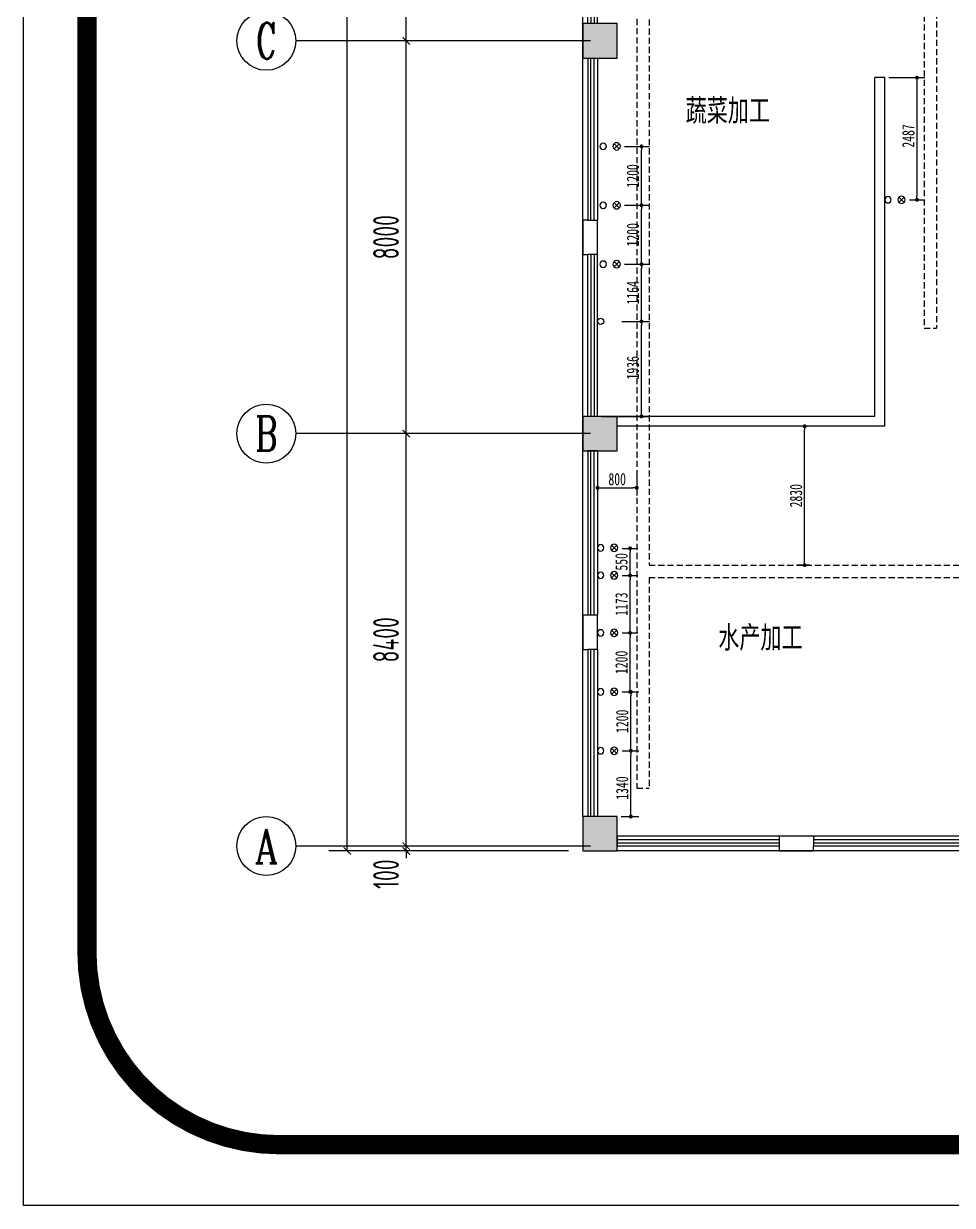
# Model space of a CAD drawing. Header units: inches. Extents: x -584 to 1446124, y -108140 to 99637.
# Drawn here: x 1092541 to 1111448, y -107365 to -83296 of the extents above; entities that cross this region are included whole.
import ezdxf
from ezdxf.enums import TextEntityAlignment as Align

# ---------------------------------------------------------------- set-up
doc = ezdxf.new("R2010")
doc.units = ezdxf.units.IN
doc.header["$MEASUREMENT"] = 0
doc.linetypes.add('HIDDEN', pattern=[0.375, 0.25, -0.125])
for name, color, linetype in [('AXIS', 3, 'Continuous'), ('AXIS_TEXT', 7, 'Continuous'), ('COLUMN', 6, 'Continuous'), ('WALL', 7, 'Continuous'), ('WINDOW', 3, 'Continuous'), ('供排水', 4, 'Continuous'), ('外框', 7, 'Continuous'), ('电位', 1, 'Continuous')]:
    doc.layers.add(name, color=color, linetype=linetype)
doc.styles.add('_TCH_AXIS', font='COMPLEX', dxfattribs={"bigfont": 'GBCBIG'})
doc.styles.add('_TCH_DIM_T3', font='TSSDENG', dxfattribs={"width": 0.64, "bigfont": 'TSSDCHN'})
doc.styles.add('COMPLEX', font='stylu.ttf')
doc.styles.get("Standard").update_dxf_attribs({"font": '', "width": 0.7, "height": 250})
doc.styles.get('Standard').set_extended_font_data('NSimSun')
doc.dimstyles.new('_TCH_ARCH&&150', dxfattribs={"dimtxt": 525, "dimasz": 150, "dimexe": 375, "dimexo": 450, "dimgap": 150, "dimtad": 1, "dimdec": 0, "dimzin": 0, "dimdsep": 46, "dimtxsty": '_TCH_DIM_T3', "dimblk": 'ARCHTICK', "dimcen": 0.09, "dimclrt": 7, "dimazin": 2, "dimtfac": 1, "dimtdec": 0, "dimtix": 1, "dimtmove": 2, "dimatfit": 3, "dimfxl": 0, "dimtolj": 1, "dimtzin": 0, "dimarcsym": 0})
doc.dimstyles.new('电路', dxfattribs={"dimscale": 80, "dimtxt": 2.5, "dimasz": 1, "dimexe": 2, "dimexo": 1, "dimtad": 1, "dimdec": 0, "dimtxsty": 'Standard', "dimblk": 'DOT', "dimcen": 1, "dimclrd": 6, "dimclre": 6, "dimclrt": 6, "dimadec": 0, "dimazin": 0, "dimtfac": 1, "dimtdec": 0, "dimtmove": 0, "dimatfit": 3, "dimfxl": 0, "dimarcsym": 0})

# ---------------------------------------------------------------- blocks, each defined once
blk = doc.blocks.new('_ArchTick')
at = {"color": 0, "linetype": 'ByBlock', "const_width": 0.15}
blk.add_lwpolyline([(-0.5, -0.5), (0.5, 0.5)], dxfattribs=at)
blk = doc.blocks.new('*D303')
at = {"layer": 'AXIS', "color": 0, "lineweight": -2, "transparency": 16777216}
for p, q in [((1103630, -100046), (1099955, -100046)), ((1100330, -100046), (1100330, -99896)), ((1100330, -100146), (1100330, -100046)), ((1103630, -100146), (1099955, -100146)), ((1100330, -100146), (1100330, -100296))]:
    blk.add_line(p, q, dxfattribs=at)
at = {"layer": 'Defpoints', "color": 0, "transparency": 16777216}
for p in [(1100330, -100046), (1104080, -100046), (1104080, -100146)]:
    blk.add_point(p, dxfattribs=at)
at = {"layer": 'AXIS', "color": 0, "lineweight": -2, "transparency": 16777216, "xscale": 150, "yscale": 150, "zscale": 150}
for p, rotation in [((1100330, -100046), 270), ((1100330, -100146), 90)]:
    blk.add_blockref('_ArchTick', p, dxfattribs=dict(at, rotation=rotation))
at = {"layer": 'AXIS', "color": 7, "transparency": 16777216, "insert": (1099918, -100619), "char_height": 525, "attachment_point": 5, "rotation": 90, "style": '_TCH_DIM_T3'}
blk.add_mtext('\\A1;100', dxfattribs=at)
blk = doc.blocks.new('*D304')
at = {"layer": 'AXIS', "color": 0, "lineweight": -2, "transparency": 16777216}
for p, q in [((1103630, -91646), (1099955, -91646)), ((1100330, -100046), (1100330, -91646)), ((1103630, -100046), (1099955, -100046))]:
    blk.add_line(p, q, dxfattribs=at)
at = {"layer": 'Defpoints', "color": 0, "transparency": 16777216}
for p in [(1100330, -91646), (1104080, -91646), (1104080, -100046)]:
    blk.add_point(p, dxfattribs=at)
at = {"layer": 'AXIS', "color": 0, "lineweight": -2, "transparency": 16777216, "xscale": 150, "yscale": 150, "zscale": 150}
for p, rotation in [((1100330, -91646), 90), ((1100330, -100046), 270)]:
    blk.add_blockref('_ArchTick', p, dxfattribs=dict(at, rotation=rotation))
at = {"layer": 'AXIS', "color": 7, "transparency": 16777216, "insert": (1099918, -95846), "char_height": 525, "attachment_point": 5, "rotation": 90, "style": '_TCH_DIM_T3'}
blk.add_mtext('\\A1;8400', dxfattribs=at)
blk = doc.blocks.new('*D305')
at = {"layer": 'AXIS', "color": 0, "lineweight": -2, "transparency": 16777216}
for p, q in [((1103630, -83646), (1099955, -83646)), ((1100330, -91646), (1100330, -83646)), ((1103630, -91646), (1099955, -91646))]:
    blk.add_line(p, q, dxfattribs=at)
at = {"layer": 'Defpoints', "color": 0, "transparency": 16777216}
for p in [(1100330, -83646), (1104080, -83646), (1104080, -91646)]:
    blk.add_point(p, dxfattribs=at)
at = {"layer": 'AXIS', "color": 0, "lineweight": -2, "transparency": 16777216, "xscale": 150, "yscale": 150, "zscale": 150}
for p, rotation in [((1100330, -83646), 90), ((1100330, -91646), 270)]:
    blk.add_blockref('_ArchTick', p, dxfattribs=dict(at, rotation=rotation))
at = {"layer": 'AXIS', "color": 7, "transparency": 16777216, "insert": (1099918, -87646), "char_height": 525, "attachment_point": 5, "rotation": 90, "style": '_TCH_DIM_T3'}
blk.add_mtext('\\A1;8000', dxfattribs=at)
blk = doc.blocks.new('*D306')
at = {"layer": 'AXIS', "color": 0, "lineweight": -2, "transparency": 16777216}
for p, q in [((1103630, -75646), (1099955, -75646)), ((1100330, -83646), (1100330, -75646)), ((1103630, -83646), (1099955, -83646))]:
    blk.add_line(p, q, dxfattribs=at)
at = {"layer": 'Defpoints', "color": 0, "transparency": 16777216}
for p in [(1100330, -75646), (1104080, -75646), (1104080, -83646)]:
    blk.add_point(p, dxfattribs=at)
at = {"layer": 'AXIS', "color": 0, "lineweight": -2, "transparency": 16777216, "xscale": 150, "yscale": 150, "zscale": 150}
for p, rotation in [((1100330, -75646), 90), ((1100330, -83646), 270)]:
    blk.add_blockref('_ArchTick', p, dxfattribs=dict(at, rotation=rotation))
at = {"layer": 'AXIS', "color": 7, "transparency": 16777216, "insert": (1099918, -79646), "char_height": 525, "attachment_point": 5, "rotation": 90, "style": '_TCH_DIM_T3'}
blk.add_mtext('\\A1;8000', dxfattribs=at)
blk = doc.blocks.new('*D314')
at = {"layer": 'AXIS', "color": 0, "lineweight": -2, "transparency": 16777216}
for p, q in [((1103630, -26146), (1098755, -26146)), ((1099130, -100146), (1099130, -26146)), ((1103630, -100146), (1098755, -100146))]:
    blk.add_line(p, q, dxfattribs=at)
at = {"layer": 'Defpoints', "color": 0, "transparency": 16777216}
for p in [(1099130, -26146), (1104080, -26146), (1104080, -100146)]:
    blk.add_point(p, dxfattribs=at)
at = {"layer": 'AXIS', "color": 0, "lineweight": -2, "transparency": 16777216, "xscale": 150, "yscale": 150, "zscale": 150}
for p, rotation in [((1099130, -26146), 90), ((1099130, -100146), 270)]:
    blk.add_blockref('_ArchTick', p, dxfattribs=dict(at, rotation=rotation))
at = {"layer": 'AXIS', "color": 7, "transparency": 16777216, "insert": (1098718, -63146), "char_height": 525, "attachment_point": 5, "rotation": 90, "style": '_TCH_DIM_T3'}
blk.add_mtext('\\A1;74000', dxfattribs=at)
blk = doc.blocks.new('$TCHSYS$WIN2D')
for p, q in [((-0.5, 0.5), (0.5, 0.5)), ((-0.5, 0.5), (-0.5, -0.5)), ((0.5, 0.5), (0.5, -0.5)), ((0.5, 0.1667), (-0.5, 0.1667)), ((0.5, -0.1667), (-0.5, -0.1667)), ((-0.5, -0.5), (0.5, -0.5))]:
    blk.add_line(p, q)
blk = doc.blocks.new('_FZH')
at = {"layer": 'WALL'}
blk.add_lwpolyline([(-0.5, -0.5), (0.5, -0.5), (0.5, 0.5), (-0.5, 0.5)], close=True, dxfattribs=at)
blk.add_solid([(-0.5, -0.5), (0.5, -0.5), (-0.5, 0.5), (0.5, 0.5)], dxfattribs=at)
blk = doc.blocks.new('_AXISO')
blk.add_circle((0, 0), 0.5)
at = {"layer": 'AXIS_TEXT', "style": 'COMPLEX', "width": 1.041667}
blk.add_attdef('A', text='', height=0.56, dxfattribs=at).set_placement((-0.25, -0.28), (0.25, -0.28), align=Align.FIT)
blk = doc.blocks.new('A$C4B041D0B')
at = {"layer": '供排水', "color": 14}
for p, q in [((393, 128), (287, 22)), ((287, 128), (393, 22))]:
    blk.add_line(p, q, dxfattribs=at)
at = {"layer": '供排水'}
for centre, radius in [((65, 75), 65.2), ((340, 75), 75)]:
    blk.add_circle(centre, radius, dxfattribs=at)
blk = doc.blocks.new('_DOT')
at = {"color": 0, "linetype": 'ByBlock'}
blk.add_line((-0.5, 0), (-1, 0), dxfattribs=at)
at = {"color": 0, "linetype": 'ByBlock', "const_width": 0.5}
blk.add_lwpolyline([(-0.25, 0, 1), (0.25, 0, 1)], format="xyb", close=True, dxfattribs=at)
blk = doc.blocks.new('*D430')
at = {"layer": 'Defpoints', "color": 0, "transparency": 16777216}
for p in [(1104649, -98106), (1104902, -98106), (1104624, -99446)]:
    blk.add_point(p, dxfattribs=at)
at = {"layer": '电位', "color": 6, "lineweight": -2, "transparency": 16777216}
for p, q in [((1104729, -98106), (1105062, -98106)), ((1104902, -99366), (1104902, -98186)), ((1104704, -99446), (1105062, -99446))]:
    blk.add_line(p, q, dxfattribs=at)
at = {"layer": '电位', "color": 6, "lineweight": -2, "transparency": 16777216, "xscale": 80, "yscale": 80, "zscale": 80}
for p, rotation in [((1104902, -98106), 90), ((1104902, -99446), 270)]:
    blk.add_blockref('_DOT', p, dxfattribs=dict(at, rotation=rotation))
at = {"layer": '电位', "color": 6, "transparency": 16777216, "insert": (1104727, -98865), "char_height": 250, "attachment_point": 5, "rotation": 90}
blk.add_mtext('1340', dxfattribs=at)
blk = doc.blocks.new('*D431')
at = {"layer": 'Defpoints', "color": 0, "transparency": 16777216}
for p in [(1104649, -96906), (1104902, -96906), (1104649, -98106)]:
    blk.add_point(p, dxfattribs=at)
at = {"layer": '电位', "color": 6, "lineweight": -2, "transparency": 16777216}
for p, q in [((1104729, -96906), (1105062, -96906)), ((1104902, -98026), (1104902, -96986)), ((1104729, -98106), (1105062, -98106))]:
    blk.add_line(p, q, dxfattribs=at)
at = {"layer": '电位', "color": 6, "lineweight": -2, "transparency": 16777216, "xscale": 80, "yscale": 80, "zscale": 80}
for p, rotation in [((1104902, -96906), 90), ((1104902, -98106), 270)]:
    blk.add_blockref('_DOT', p, dxfattribs=dict(at, rotation=rotation))
at = {"layer": '电位', "color": 6, "transparency": 16777216, "insert": (1104727, -97506), "char_height": 250, "attachment_point": 5, "rotation": 90}
blk.add_mtext('1200', dxfattribs=at)
blk = doc.blocks.new('*D432')
at = {"layer": 'Defpoints', "color": 0, "transparency": 16777216}
for p in [(1104649, -95706), (1104887, -95706), (1104649, -96906)]:
    blk.add_point(p, dxfattribs=at)
at = {"layer": '电位', "color": 6, "lineweight": -2, "transparency": 16777216}
for p, q in [((1104729, -95706), (1105047, -95706)), ((1104887, -96826), (1104887, -95786)), ((1104729, -96906), (1105047, -96906))]:
    blk.add_line(p, q, dxfattribs=at)
at = {"layer": '电位', "color": 6, "lineweight": -2, "transparency": 16777216, "xscale": 80, "yscale": 80, "zscale": 80}
for p, rotation in [((1104887, -95706), 90), ((1104887, -96906), 270)]:
    blk.add_blockref('_DOT', p, dxfattribs=dict(at, rotation=rotation))
at = {"layer": '电位', "color": 6, "transparency": 16777216, "insert": (1104712, -96306), "char_height": 250, "attachment_point": 5, "rotation": 90}
blk.add_mtext('1200', dxfattribs=at)
blk = doc.blocks.new('*D433')
at = {"layer": 'Defpoints', "color": 0, "transparency": 16777216}
for p in [(1104649, -94533), (1104887, -94533), (1104649, -95706)]:
    blk.add_point(p, dxfattribs=at)
at = {"layer": '电位', "color": 6, "lineweight": -2, "transparency": 16777216}
for p, q in [((1104729, -94533), (1105047, -94533)), ((1104887, -95626), (1104887, -94613)), ((1104729, -95706), (1105047, -95706))]:
    blk.add_line(p, q, dxfattribs=at)
at = {"layer": '电位', "color": 6, "lineweight": -2, "transparency": 16777216, "xscale": 80, "yscale": 80, "zscale": 80}
for p, rotation in [((1104887, -94533), 90), ((1104887, -95706), 270)]:
    blk.add_blockref('_DOT', p, dxfattribs=dict(at, rotation=rotation))
at = {"layer": '电位', "color": 6, "transparency": 16777216, "insert": (1104712, -95119), "char_height": 250, "attachment_point": 5, "rotation": 90}
blk.add_mtext('1173', dxfattribs=at)
blk = doc.blocks.new('*D434')
at = {"layer": 'Defpoints', "color": 0, "transparency": 16777216}
for p in [(1104649, -93983), (1104887, -93983), (1104649, -94533)]:
    blk.add_point(p, dxfattribs=at)
at = {"layer": '电位', "color": 6, "lineweight": -2, "transparency": 16777216}
for p, q in [((1104729, -93983), (1105047, -93983)), ((1104887, -94453), (1104887, -94063)), ((1104729, -94533), (1105047, -94533))]:
    blk.add_line(p, q, dxfattribs=at)
at = {"layer": '电位', "color": 6, "lineweight": -2, "transparency": 16777216, "xscale": 80, "yscale": 80, "zscale": 80}
for p, rotation in [((1104887, -93983), 90), ((1104887, -94533), 270)]:
    blk.add_blockref('_DOT', p, dxfattribs=dict(at, rotation=rotation))
at = {"layer": '电位', "color": 6, "transparency": 16777216, "insert": (1104712, -94258), "char_height": 250, "attachment_point": 5, "rotation": 90}
blk.add_mtext('550', dxfattribs=at)
blk = doc.blocks.new('*D435')
at = {"layer": 'Defpoints', "color": 0, "transparency": 16777216}
for p in [(1104224, -92416), (1105024, -92416), (1105024, -92750)]:
    blk.add_point(p, dxfattribs=at)
at = {"layer": '电位', "color": 6, "lineweight": -2, "transparency": 16777216}
for p, q in [((1104224, -92496), (1104224, -92910)), ((1105024, -92496), (1105024, -92910)), ((1104304, -92750), (1104944, -92750))]:
    blk.add_line(p, q, dxfattribs=at)
at = {"layer": '电位', "color": 6, "lineweight": -2, "transparency": 16777216, "xscale": 80, "yscale": 80, "zscale": 80, "rotation": 180}
blk.add_blockref('_DOT', (1104224, -92750), dxfattribs=at)
at = {"layer": '电位', "color": 6, "lineweight": -2, "transparency": 16777216, "xscale": 80, "yscale": 80, "zscale": 80}
blk.add_blockref('_DOT', (1105024, -92750), dxfattribs=at)
at = {"layer": '电位', "color": 6, "transparency": 16777216, "insert": (1104624, -92575), "char_height": 250, "attachment_point": 5}
blk.add_mtext('800', dxfattribs=at)
blk = doc.blocks.new('*D438')
at = {"layer": 'Defpoints', "color": 0, "transparency": 16777216}
for p in [(1104639, -89360), (1105120, -89360), (1104224, -91296)]:
    blk.add_point(p, dxfattribs=at)
at = {"layer": '电位', "color": 6, "lineweight": -2, "transparency": 16777216}
for p, q in [((1104719, -89360), (1105280, -89360)), ((1105120, -91216), (1105120, -89440)), ((1104304, -91296), (1105280, -91296))]:
    blk.add_line(p, q, dxfattribs=at)
at = {"layer": '电位', "color": 6, "lineweight": -2, "transparency": 16777216, "xscale": 80, "yscale": 80, "zscale": 80}
for p, rotation in [((1105120, -89360), 90), ((1105120, -91296), 270)]:
    blk.add_blockref('_DOT', p, dxfattribs=dict(at, rotation=rotation))
at = {"layer": '电位', "color": 6, "transparency": 16777216, "insert": (1104945, -90305), "char_height": 250, "attachment_point": 5, "rotation": 90}
blk.add_mtext('1936', dxfattribs=at)
blk = doc.blocks.new('*D439')
at = {"layer": 'Defpoints', "color": 0, "transparency": 16777216}
for p in [(1104694, -88196), (1105120, -88196), (1104639, -89360)]:
    blk.add_point(p, dxfattribs=at)
at = {"layer": '电位', "color": 6, "lineweight": -2, "transparency": 16777216}
for p, q in [((1104774, -88196), (1105280, -88196)), ((1105120, -89280), (1105120, -88276)), ((1104719, -89360), (1105280, -89360))]:
    blk.add_line(p, q, dxfattribs=at)
at = {"layer": '电位', "color": 6, "lineweight": -2, "transparency": 16777216, "xscale": 80, "yscale": 80, "zscale": 80}
for p, rotation in [((1105120, -88196), 90), ((1105120, -89360), 270)]:
    blk.add_blockref('_DOT', p, dxfattribs=dict(at, rotation=rotation))
at = {"layer": '电位', "color": 6, "transparency": 16777216, "insert": (1104945, -88778), "char_height": 250, "attachment_point": 5, "rotation": 90}
blk.add_mtext('1164', dxfattribs=at)
blk = doc.blocks.new('*D440')
at = {"layer": 'Defpoints', "color": 0, "transparency": 16777216}
for p in [(1104694, -86996), (1105120, -86996), (1104694, -88196)]:
    blk.add_point(p, dxfattribs=at)
at = {"layer": '电位', "color": 6, "lineweight": -2, "transparency": 16777216}
for p, q in [((1104774, -86996), (1105280, -86996)), ((1105120, -88116), (1105120, -87076)), ((1104774, -88196), (1105280, -88196))]:
    blk.add_line(p, q, dxfattribs=at)
at = {"layer": '电位', "color": 6, "lineweight": -2, "transparency": 16777216, "xscale": 80, "yscale": 80, "zscale": 80}
for p, rotation in [((1105120, -86996), 90), ((1105120, -88196), 270)]:
    blk.add_blockref('_DOT', p, dxfattribs=dict(at, rotation=rotation))
at = {"layer": '电位', "color": 6, "transparency": 16777216, "insert": (1104945, -87596), "char_height": 250, "attachment_point": 5, "rotation": 90}
blk.add_mtext('1200', dxfattribs=at)
blk = doc.blocks.new('*D441')
at = {"layer": 'Defpoints', "color": 0, "transparency": 16777216}
for p in [(1104694, -85796), (1105120, -85796), (1104694, -86996)]:
    blk.add_point(p, dxfattribs=at)
at = {"layer": '电位', "color": 6, "lineweight": -2, "transparency": 16777216}
for p, q in [((1104774, -85796), (1105280, -85796)), ((1105120, -86916), (1105120, -85876)), ((1104774, -86996), (1105280, -86996))]:
    blk.add_line(p, q, dxfattribs=at)
at = {"layer": '电位', "color": 6, "lineweight": -2, "transparency": 16777216, "xscale": 80, "yscale": 80, "zscale": 80}
for p, rotation in [((1105120, -85796), 90), ((1105120, -86996), 270)]:
    blk.add_blockref('_DOT', p, dxfattribs=dict(at, rotation=rotation))
at = {"layer": '电位', "color": 6, "transparency": 16777216, "insert": (1104945, -86396), "char_height": 250, "attachment_point": 5, "rotation": 90}
blk.add_mtext('1200', dxfattribs=at)
blk = doc.blocks.new('*D449')
at = {"layer": 'Defpoints', "color": 0, "transparency": 16777216}
for p in [(1110072, -84396), (1110492, -86883), (1110728, -86883)]:
    blk.add_point(p, dxfattribs=at)
at = {"layer": '电位', "color": 6, "lineweight": -2, "transparency": 16777216}
for p, q in [((1110152, -84396), (1110888, -84396)), ((1110728, -84476), (1110728, -86803)), ((1110572, -86883), (1110888, -86883))]:
    blk.add_line(p, q, dxfattribs=at)
at = {"layer": '电位', "color": 6, "lineweight": -2, "transparency": 16777216, "xscale": 80, "yscale": 80, "zscale": 80}
for p, rotation in [((1110728, -84396), 90), ((1110728, -86883), 270)]:
    blk.add_blockref('_DOT', p, dxfattribs=dict(at, rotation=rotation))
at = {"layer": '电位', "color": 6, "transparency": 16777216, "insert": (1110553, -85584), "char_height": 250, "attachment_point": 5, "rotation": 90}
blk.add_mtext('2487', dxfattribs=at)
blk = doc.blocks.new('*D717')
at = {"layer": 'Defpoints', "color": 0, "transparency": 16777216}
for p in [(1108441, -91496), (1108626, -91496), (1108626, -94326)]:
    blk.add_point(p, dxfattribs=at)
at = {"layer": '电位', "color": 6, "lineweight": -2, "transparency": 16777216}
for p, q in [((1108546, -91496), (1108281, -91496)), ((1108441, -94246), (1108441, -91576)), ((1108546, -94326), (1108281, -94326))]:
    blk.add_line(p, q, dxfattribs=at)
at = {"layer": '电位', "color": 6, "lineweight": -2, "transparency": 16777216, "xscale": 80, "yscale": 80, "zscale": 80}
for p, rotation in [((1108441, -91496), 90), ((1108441, -94326), 270)]:
    blk.add_blockref('_DOT', p, dxfattribs=dict(at, rotation=rotation))
at = {"layer": '电位', "color": 6, "transparency": 16777216, "insert": (1108266, -92911), "char_height": 250, "attachment_point": 5, "rotation": 90}
blk.add_mtext('2830', dxfattribs=at)

msp = doc.modelspace()

# ---------------------------------------------------------------- linework, layer by layer
for p, q in [((1103923.9, -99446), (1103923.9, -71627.2)), ((1122523.9, -100146), (1104623.9, -100146))]:
    msp.add_line(p, q)
at = {"layer": 'AXIS'}
for p, q in [((1104080.1, -83646), (1098080.1, -83646)), ((1104080.1, -91646), (1098080.1, -91646)), ((1104080.1, -100046), (1098080.1, -100046))]:
    msp.add_line(p, q, dxfattribs=at)
at = {"layer": 'COLUMN'}
for p, q in [((1104023.9, -87296), (1103923.9, -87296)), ((1103923.9, -87296), (1103923.9, -87996)), ((1104223.9, -87996), (1104223.9, -87296)), ((1103923.9, -87996), (1104023.9, -87996)), ((1104023.9, -95346), (1103923.9, -95346)), ((1103923.9, -95346), (1103923.9, -96046)), ((1104223.9, -96046), (1104223.9, -95346)), ((1103923.9, -96046), (1104023.9, -96046)), ((1108623.9, -99846), (1107923.9, -99846)), ((1107923.9, -100046), (1107923.9, -100146)), ((1108623.9, -100146), (1108623.9, -100046)), ((1107923.9, -100146), (1108623.9, -100146))]:
    msp.add_line(p, q, dxfattribs=at)
at = {"layer": 'WALL'}
for p, q in [((1109871.9, -91296), (1109871.9, -84396)), ((1110071.9, -84396), (1109871.9, -84396)), ((1110071.9, -91496), (1110071.9, -84396)), ((1109871.9, -91296), (1104623.9, -91296)), ((1110071.9, -91496), (1104623.9, -91496))]:
    msp.add_line(p, q, dxfattribs=at)
at = {"layer": '供排水', "linetype": 'HIDDEN', "ltscale": 500}
for p, q in [((1110871.9, -70750.7), (1110871.9, -89497.6)), ((1111121.9, -70688.3), (1111121.9, -89497.6)), ((1105023.8, -71951.1), (1105023.8, -98868.2)), ((1105273.8, -72146.4), (1105273.8, -94326.2)), ((1110871.9, -89497.6), (1111121.9, -89497.6)), ((1105273.8, -94326.2), (1115887.5, -94326.2)), ((1105273.8, -94576.2), (1115887.5, -94576.2)), ((1105273.8, -94576.2), (1105273.8, -98868.2)), ((1105023.8, -98868.2), (1105273.8, -98868.2))]:
    msp.add_line(p, q, dxfattribs=at)
at = {"layer": '供排水'}
msp.add_circle((1104289, -89359.6), 65.2, dxfattribs=at)
at = {"layer": '外框', "lineweight": -2}
for p, q in [((1092541.1, -107364.8), (1092541.1, -13507.8)), ((1226478.5, -107364.8), (1092541.1, -107364.8))]:
    msp.add_line(p, q, dxfattribs=at)
at = {"layer": '外框', "lineweight": -2, "const_width": 391.5}
msp.add_lwpolyline([(1097744.8, -106129.4), (1221075.8, -106129.4, 0.4142136), (1224991.1, -102214.2), (1224991.1, -18691.3, 0.4142136), (1221075.8, -14776.1), (1097744.8, -14776.1, 0.4142136), (1093829.6, -18691.3), (1093829.6, -102214.2, 0.4142136)], format="xyb", close=True, dxfattribs=at)

# ---------------------------------------------------------------- block references
at = {"layer": 'AXIS'}
ref = msp.add_blockref('_AXISO', (1097480.1, -83646), dxfattribs=dict(at, xscale=1200, yscale=1200, zscale=1200))
ref.add_attrib('A', 'C', dxfattribs={"layer": 'AXIS_TEXT', "height": 729.3, "style": '_TCH_AXIS', "width": 0.8}).set_placement((1097271.7, -84010.7), (1097688.5, -84010.7), align=Align.FIT)
ref = msp.add_blockref('_AXISO', (1097480.1, -91646), dxfattribs=dict(at, xscale=1200, yscale=1200, zscale=1200))
ref.add_attrib('A', 'B', dxfattribs={"layer": 'AXIS_TEXT', "height": 705.1, "style": '_TCH_AXIS', "width": 0.8}).set_placement((1097251.8, -91998.6), (1097708.4, -91998.6), align=Align.FIT)
ref = msp.add_blockref('_AXISO', (1097480.1, -100046), dxfattribs=dict(at, xscale=1200, yscale=1200, zscale=1200))
ref.add_attrib('A', 'A', dxfattribs={"layer": 'AXIS_TEXT', "height": 692.8, "style": '_TCH_AXIS', "width": 0.8}).set_placement((1097242.6, -100392.4), (1097717.6, -100392.4), align=Align.FIT)
at = {"layer": 'COLUMN', "xscale": 700, "yscale": 700, "zscale": 700}
for p in [(1104273.9, -83646), (1104273.9, -91646), (1104273.9, -99796)]:
    msp.add_blockref('_FZH', p, dxfattribs=at)
at = {"layer": 'WINDOW', "rotation": 90}
for p, xscale, yscale, zscale in [((1104123.9, -81646), 3300, -200, 3300), ((1104123.9, -85646), -3300, 200, -3300), ((1104123.9, -89646), 3300, -200, 3300), ((1104123.9, -93671), -3350, -200, -3350), ((1104123.9, -97746), -3400, -200, -3400)]:
    msp.add_blockref('$TCHSYS$WIN2D', p, dxfattribs=dict(at, xscale=xscale, yscale=yscale, zscale=zscale))
at = {"layer": 'WINDOW', "xscale": -3300, "yscale": 200, "zscale": -3300}
for p in [(1106273.9, -99946), (1110273.9, -99946)]:
    msp.add_blockref('$TCHSYS$WIN2D', p, dxfattribs=at)
at = {"layer": '供排水', "xscale": -1, "rotation": 180}
for p in [(1104273.9, -85721), (1110071.9, -86808.4), (1104273.9, -86921), (1104273.9, -88121), (1104223.9, -93897.9), (1104223.9, -94457.9), (1104223.9, -95630.7), (1104223.8, -96830.7), (1104223.9, -98030.7)]:
    msp.add_blockref('A$C4B041D0B', p, dxfattribs=at)

# ---------------------------------------------------------------- texts
at = {"layer": 'WALL', "char_height": 450, "width": 2345.913, "attachment_point": 1}
for s, insert in [('{\\C0;蔬菜加工}', (1106016.3, -84836.3)), ('{\\C0;水产加工}', (1106682, -95568))]:
    msp.add_mtext(s, dxfattribs=dict(at, insert=insert))

# ---------------------------------------------------------------- dimensions: what is measured, and where the dimension line sits
at = {"layer": 'AXIS'}
for p1, p2, distance, picture, middle in [((1104080.1, -100146), (1104080.1, -26146), 4950, '*D314', (1098717.6, -63146)), ((1104080.1, -83646), (1104080.1, -75646), 3750, '*D306', (1099917.6, -79646)), ((1104080.1, -91646), (1104080.1, -83646), 3750, '*D305', (1099917.6, -87646)), ((1104080.1, -100046), (1104080.1, -91646), 3750, '*D304', (1099917.6, -95846))]:
    dim = msp.add_aligned_dim(p1=p1, p2=p2, distance=distance, dimstyle='_TCH_ARCH&&150', dxfattribs=at)
    dim.commit()
    dim.dimension.update_dxf_attribs({"geometry": picture, "text_midpoint": middle})
dim = msp.add_linear_dim(base=(1100330.1, -100046), p1=(1104080.1, -100146), p2=(1104080.1, -100046), angle=90, dimstyle='_TCH_ARCH&&150', dxfattribs=at)
dim.commit()
dim.dimension.update_dxf_attribs({"geometry": '*D303', "text_midpoint": (1099917.6, -100619.1), "dimtype": 161})
at = {"layer": '电位', "color": 1}
for base, p1, p2, picture, middle in [((1110727.7, -86883.4), (1110071.9, -84396), (1110491.9, -86883.4), '*D449', (1110727.7, -85583.8)), ((1105119.6, -89359.6), (1104223.9, -91296), (1104638.9, -89359.6), '*D438', (1105119.6, -90304.8)), ((1104902, -98105.7), (1104623.9, -99446), (1104648.9, -98105.7), '*D430', (1104902, -98864.7))]:
    dim = msp.add_linear_dim(base=base, p1=p1, p2=p2, angle=90, dimstyle='电路', override={"dimfxl": 6, "dimfxlon": 1}, dxfattribs=at)
    dim.commit()
    dim.dimension.update_dxf_attribs({"geometry": picture, "text_midpoint": middle, "dimtype": 160})
for base, p1, p2, picture, middle in [((1105119.6, -85796), (1104693.9, -86996), (1104693.9, -85796), '*D441', (1104944.6, -86396)), ((1105119.6, -86996), (1104693.9, -88196), (1104693.9, -86996), '*D440', (1104944.6, -87596)), ((1105119.6, -88196), (1104638.9, -89359.6), (1104693.9, -88196), '*D439', (1104944.6, -88777.8)), ((1104887.4, -93982.9), (1104648.9, -94532.9), (1104648.9, -93982.9), '*D434', (1104712.4, -94257.9)), ((1104887.4, -94532.9), (1104648.9, -95705.7), (1104648.9, -94532.9), '*D433', (1104712.4, -95119.3)), ((1104887.4, -95705.7), (1104648.8, -96905.7), (1104648.9, -95705.7), '*D432', (1104712.4, -96305.7)), ((1104902, -96905.7), (1104648.9, -98105.7), (1104648.8, -96905.7), '*D431', (1104727, -97505.7))]:
    dim = msp.add_linear_dim(base=base, p1=p1, p2=p2, angle=90, dimstyle='电路', override={"dimtmove": 1, "dimfxl": 6, "dimfxlon": 1}, dxfattribs=at)
    dim.commit()
    dim.dimension.update_dxf_attribs({"geometry": picture, "text_midpoint": middle})
dim = msp.add_linear_dim(base=(1108440.6, -91496), p1=(1108626.5, -94326.2), p2=(1108626.5, -91496), angle=90, dimstyle='电路', dxfattribs=at)
dim.commit()
dim.dimension.update_dxf_attribs({"geometry": '*D717', "text_midpoint": (1108265.6, -92911.1)})
dim = msp.add_linear_dim(base=(1105023.8, -92750.3), p1=(1104223.9, -92416.1), p2=(1105023.8, -92416.1), dimstyle='电路', override={"dimfxl": 6, "dimfxlon": 1}, dxfattribs=at)
dim.commit()
dim.dimension.update_dxf_attribs({"geometry": '*D435', "text_midpoint": (1104623.8, -92575.3)})

doc.saveas('drawing.dxf')
